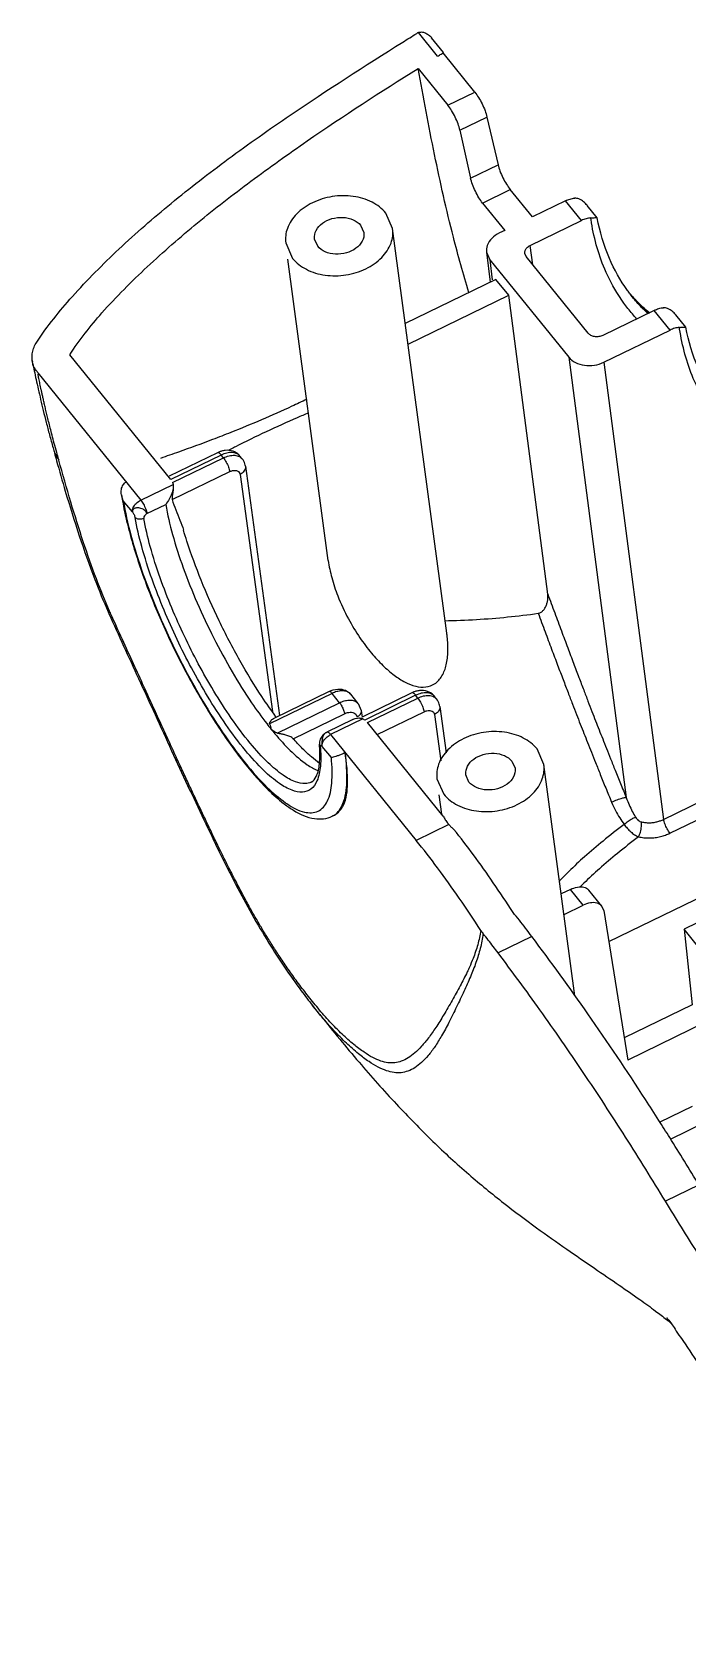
# Model space of a CAD drawing. Header units: inches. Extents: x 157915 to 159347, y -49911 to -48898.
# Drawn here: x 158957.96 to 158972.61, y -49791.46 to -49755.72 of the extents above; entities that cross this region are included whole.
import ezdxf

# ---------------------------------------------------------------- set-up
doc = ezdxf.new("R2010")
doc.units = ezdxf.units.IN
doc.header["$LTSCALE"] = 2
doc.header["$MEASUREMENT"] = 0
doc.layers.get('0').update_dxf_attribs({"linetype": 'CONTINUOUS'})

msp = doc.modelspace()

# ---------------------------------------------------------------- linework, layer by layer
at = {"color": 7, "linetype": 'Continuous'}
for p, q in [((158967.031, -49756.268), (158966.601, -49755.738)), ((158967.164, -49756.185), (158966.897, -49755.855)), ((158967.863, -49757.069), (158967.154, -49756.193)), ((158966.595, -49756.538), (158967.262, -49757.361)), ((158967.262, -49757.361), (158967.863, -49757.069)), ((158967.531, -49757.92), (158968.136, -49757.626)), ((158968.136, -49757.626), (158968.384, -49758.692)), ((158967.531, -49757.92), (158967.769, -49758.991)), ((158967.769, -49758.991), (158968.384, -49758.692)), ((158968.039, -49759.549), (158968.657, -49759.249)), ((158969.152, -49759.86), (158968.657, -49759.249)), ((158968.039, -49759.549), (158968.534, -49760.161)), ((158969.893, -49759.5), (158969.152, -49759.86)), ((158970.249, -49759.94), (158969.893, -49759.5)), ((158970.601, -49759.878), (158970.377, -49759.602)), ((158966.026, -49760.121), (158965.873, -49759.775)), ((158969.1, -49760.499), (158970.249, -49759.94)), ((158970.601, -49759.878), (158970.602, -49759.88)), ((158964.351, -49760.514), (158964.281, -49760.355)), ((158965.31, -49760.048), (158965.38, -49760.208)), ((158967.238, -49769.171), (158966.026, -49760.121)), ((158968.534, -49760.161), (158968.413, -49760.219)), ((158963.635, -49760.442), (158963.788, -49760.788)), ((158968.126, -49760.648), (158968.199, -49760.817)), ((158968.126, -49760.648), (158968.21, -49761.319)), ((158969.011, -49760.748), (158968.98, -49760.68)), ((158969.162, -49760.934), (158969.1, -49760.499)), ((158964.587, -49767.546), (158963.683, -49760.802)), ((158968.199, -49760.817), (158968.256, -49761.268)), ((158968.199, -49760.817), (158969.965, -49762.998)), ((158970.398, -49762.462), (158969.011, -49760.748)), ((158968.336, -49761.258), (158966.31, -49762.243)), ((158968.622, -49761.612), (158968.336, -49761.258)), ((158966.372, -49762.706), (158968.622, -49761.612)), ((158969.495, -49768.292), (158968.622, -49761.612)), ((158971.402, -49761.665), (158971.401, -49761.664)), ((158971.875, -49761.949), (158970.726, -49762.508)), ((158972.232, -49762.389), (158971.875, -49761.949)), ((158972.583, -49762.326), (158972.36, -49762.051)), ((158970.752, -49763.109), (158972.232, -49762.389)), ((158972.584, -49762.327), (158972.585, -49762.329)), ((158957.964, -49763.067), (158957.969, -49763.1)), ((158961.067, -49765.735), (158958.806, -49762.943)), ((158969.965, -49762.998), (158971.252, -49772.846)), ((158970.752, -49763.109), (158972.088, -49773.331)), ((158958.088, -49763.347), (158960.392, -49766.193)), ((158958.46, -49765.136), (158958.559, -49765.297)), ((158962.109, -49765.132), (158961.029, -49765.657)), ((158962.192, -49765.187), (158961.067, -49765.735)), ((158961.105, -49765.8), (158962.241, -49765.248)), ((158962.241, -49765.248), (158962.192, -49765.187)), ((158962.66, -49765.268), (158962.61, -49765.207)), ((158961.095, -49766.182), (158962.382, -49765.556)), ((158962.613, -49765.617), (158963.337, -49770.921)), ((158962.732, -49765.437), (158963.494, -49771.011)), ((158960.002, -49766.205), (158959.961, -49766.071)), ((158960.392, -49766.193), (158961.116, -49765.841)), ((158960.205, -49766.456), (158960.002, -49766.205)), ((158960.532, -49766.493), (158960.95, -49766.29)), ((158959.663, -49768.688), (158959.663, -49768.689)), ((158959.663, -49768.689), (158959.714, -49768.715)), ((158964.671, -49770.515), (158963.274, -49771.195)), ((158964.604, -49770.471), (158963.366, -49771.073)), ((158964.838, -49770.722), (158964.671, -49770.515)), ((158965.256, -49770.742), (158965.089, -49770.535)), ((158966.457, -49770.502), (158965.342, -49771.044)), ((158966.54, -49770.557), (158965.404, -49771.11)), ((158965.464, -49771.165), (158966.589, -49770.618)), ((158966.589, -49770.618), (158966.54, -49770.557)), ((158967.008, -49770.638), (158966.958, -49770.577)), ((158963.441, -49771.401), (158964.838, -49770.722)), ((158963.805, -49771.527), (158964.951, -49770.969)), ((158965.256, -49770.742), (158965.323, -49770.898)), ((158965.323, -49770.898), (158965.342, -49771.044)), ((158965.683, -49771.435), (158966.73, -49770.926)), ((158966.961, -49770.987), (158967.103, -49772.025)), ((158967.08, -49770.807), (158967.222, -49771.84)), ((158965.135, -49771.099), (158964.554, -49771.381)), ((158964.554, -49771.381), (158964.554, -49771.381)), ((158965.362, -49771.085), (158964.638, -49771.436)), ((158967.16, -49773.26), (158965.464, -49771.165)), ((158963.805, -49771.527), (158963.821, -49771.542)), ((158964.389, -49771.649), (158964.389, -49771.648)), ((158964.655, -49771.951), (158964.451, -49771.7)), ((158964.638, -49771.436), (158966.553, -49773.801)), ((158969.409, -49772.103), (158969.256, -49771.757)), ((158968.693, -49772.03), (158968.764, -49772.19)), ((158970.102, -49777.278), (158969.409, -49772.103)), ((158964.204, -49772.499), (158964.203, -49772.5)), ((158967.018, -49772.424), (158967.172, -49772.77)), ((158967.734, -49772.496), (158967.664, -49772.337)), ((158967.124, -49773.216), (158967.067, -49772.784)), ((158972.088, -49773.331), (158973.279, -49772.752)), ((158972.229, -49773.64), (158973.421, -49773.06)), ((158964.725, -49773.238), (158964.677, -49773.261)), ((158967.283, -49773.446), (158966.553, -49773.801)), ((158970.001, -49774.898), (158969.797, -49774.998)), ((158970.287, -49775.252), (158970.001, -49774.898)), ((158970.706, -49775.273), (158970.418, -49774.917)), ((158969.859, -49775.461), (158970.287, -49775.252)), ((158970.748, -49775.369), (158970.706, -49775.273)), ((158970.86, -49776.066), (158973.031, -49775.01)), ((158973.965, -49775.095), (158972.544, -49775.786)), ((158970.748, -49775.369), (158971.286, -49778.714)), ((158969.138, -49775.949), (158968.384, -49776.316)), ((158972.544, -49775.786), (158972.726, -49777.479)), ((158972.844, -49776.156), (158972.544, -49775.786)), ((158964.237, -49777.497), (158964.235, -49777.494)), ((158972.726, -49777.479), (158971.206, -49778.218)), ((158973.036, -49777.862), (158971.286, -49778.714)), ((158972.728, -49779.75), (158972, -49780.103)), ((158972.238, -49780.482), (158973.015, -49780.104)), ((158972.88, -49781.507), (158972.128, -49781.872))]:
    msp.add_line(p, q, dxfattribs=at)
for points, start_tangent, end_tangent in [([(158958.065, -49762.658), (158958.863, -49761.642), (158959.905, -49760.579), (158961.072, -49759.557), (158962.351, -49758.563), (158963.734, -49757.585), (158966.251, -49755.952), (158966.565, -49755.757)], (0.555873, 0.831267), (0.851251, 0.524759)), ([(158966.601, -49755.738), (158966.583, -49755.747), (158966.565, -49755.757)], (-0.917401, -0.397963), (-0.851248, -0.524764)), ([(158966.601, -49755.738), (158966.674, -49755.725)], (0.917401, 0.397963), (0.999581, -0.028946)), ([(158966.674, -49755.725), (158966.753, -49755.743), (158966.828, -49755.787), (158966.896, -49755.853), (158966.897, -49755.855)], (0.999581, -0.028946), (0.629371, -0.777105)), ([(158967.031, -49756.268), (158967.072, -49756.243), (158967.113, -49756.218), (158967.154, -49756.193)], (0.851618, 0.524163), (0.852528, 0.522682)), ([(158958.806, -49762.943), (158959.524, -49762.008), (158960.537, -49760.977), (158961.66, -49759.995), (158962.857, -49759.061), (158964.114, -49758.162), (158966.595, -49756.538)], (0.540531, 0.841324), (0.848304, 0.529509)), ([(158967.729, -49761.551), (158967.385, -49760.311), (158966.963, -49758.464), (158966.595, -49756.538)], (-0.286872, 0.957969), (-0.181094, 0.983466)), ([(158967.863, -49757.069), (158967.947, -49757.188), (158968.027, -49757.333), (158968.093, -49757.485), (158968.136, -49757.626)], (0.629288, -0.777173), (0.226902, -0.973918)), ([(158967.531, -49757.92), (158967.489, -49757.779), (158967.425, -49757.626), (158967.346, -49757.481), (158967.262, -49757.361)], (-0.216924, 0.976188), (-0.629288, 0.777173)), ([(158968.384, -49758.692), (158968.427, -49758.832), (158968.493, -49758.984), (158968.573, -49759.129), (158968.657, -49759.249)], (0.226902, -0.973918), (0.629288, -0.777173)), ([(158968.039, -49759.549), (158967.955, -49759.43), (158967.876, -49759.284), (158967.811, -49759.132), (158967.769, -49758.991)], (-0.629288, 0.777173), (-0.216924, 0.976188)), ([(158965.873, -49759.775), (158965.565, -49759.531), (158965.145, -49759.401), (158964.677, -49759.406), (158964.233, -49759.544), (158963.88, -49759.794), (158963.671, -49760.118), (158963.635, -49760.442)], (-0.629288, 0.777173), (0.131358, -0.991335)), ([(158969.893, -49759.5), (158969.997, -49759.46), (158970.101, -49759.441)], (0.899307, 0.437318), (0.997992, 0.063339)), ([(158970.377, -49759.601), (158970.296, -49759.52), (158970.194, -49759.459), (158970.096, -49759.442)], (-0.629681, 0.776854), (-0.997992, -0.063336)), ([(158964.281, -49760.355), (158964.279, -49760.344), (158964.317, -49760.161), (158964.456, -49760.002), (158964.669, -49759.899), (158964.915, -49759.871), (158965.143, -49759.924), (158965.31, -49760.048)], (-0.135033, 0.990841), (0.629288, -0.777173)), ([(158970.457, -49759.882), (158970.354, -49759.9), (158970.249, -49759.94)], (-0.998197, -0.060026), (-0.899307, -0.437318)), ([(158970.453, -49759.883), (158970.532, -49759.877), (158970.583, -49759.874), (158970.601, -49759.878)], (0.998197, 0.060028), (0.721238, -0.692687)), ([(158970.463, -49759.918), (158970.457, -49759.882)], (-0.150079, 0.988674), (-0.14338, 0.989668)), ([(158971.084, -49761.618), (158970.77, -49761.026), (158970.463, -49759.918)], (-0.541819, 0.840495), (-0.150079, 0.988674)), ([(158971.279, -49761.504), (158970.874, -49760.787), (158970.602, -49759.88)], (-0.585269, 0.810839), (-0.181391, 0.983411)), ([(158963.788, -49760.788), (158964.096, -49761.032), (158964.516, -49761.161), (158964.983, -49761.157), (158965.428, -49761.019), (158965.781, -49760.769), (158965.99, -49760.445), (158966.026, -49760.121)], (0.629288, -0.777173), (-0.131358, 0.991335)), ([(158965.38, -49760.208), (158965.382, -49760.219), (158965.344, -49760.401), (158965.205, -49760.56), (158964.992, -49760.664), (158964.746, -49760.692), (158964.518, -49760.639), (158964.351, -49760.514)], (0.135033, -0.990841), (-0.629288, 0.777173)), ([(158968.413, -49760.219), (158968.243, -49760.34), (158968.143, -49760.496), (158968.126, -49760.648)], (-0.899307, -0.437318), (0.122588, -0.992458)), ([(158968.98, -49760.68), (158968.987, -49760.614), (158969.029, -49760.549), (158969.1, -49760.499)], (-0.139881, 0.990168), (0.899307, 0.437318)), ([(158971.198, -49761.786), (158971.084, -49761.618)], (-0.584839, 0.811149), (-0.541819, 0.840495)), ([(158971.289, -49761.906), (158971.198, -49761.786)], (-0.615851, 0.787863), (-0.584839, 0.811149)), ([(158971.337, -49761.581), (158971.279, -49761.504)], (-0.606556, 0.795041), (-0.585269, 0.810839)), ([(158971.402, -49761.664), (158971.337, -49761.581)], (-0.629388, 0.777092), (-0.606556, 0.795041)), ([(158971.405, -49761.658), (158971.338, -49761.582)], (-0.675102, 0.737725), (-0.653815, 0.756654)), ([(158971.34, -49761.585), (158971.405, -49761.659)], (0.652987, -0.757369), (0.672958, -0.739681)), ([(158971.679, -49761.97), (158971.459, -49761.733), (158971.402, -49761.665)], (-0.710583, 0.703614), (-0.629829, 0.776734)), ([(158971.698, -49761.944), (158971.405, -49761.658)], (-0.753297, 0.65768), (-0.675102, 0.737725)), ([(158971.405, -49761.659), (158971.7, -49761.949)], (0.672958, -0.739681), (0.749889, -0.661564)), ([(158971.491, -49762.144), (158971.289, -49761.906)], (-0.676951, 0.736028), (-0.615851, 0.787863)), ([(158971.739, -49762.028), (158971.679, -49761.97)], (-0.725661, 0.688053), (-0.710583, 0.703614)), ([(158971.736, -49761.976), (158971.698, -49761.944)], (-0.76197, 0.647612), (-0.753297, 0.65768)), ([(158971.7, -49761.949), (158971.772, -49762.011)], (0.749889, -0.661564), (0.766036, -0.642797)), ([(158971.777, -49762.011), (158971.736, -49761.976)], (-0.771152, 0.636651), (-0.76197, 0.647612)), ([(158971.875, -49761.949), (158971.98, -49761.909), (158972.084, -49761.89)], (0.899307, 0.437318), (0.997992, 0.063339)), ([(158972.36, -49762.05), (158972.279, -49761.969), (158972.177, -49761.908), (158972.079, -49761.891)], (-0.629681, 0.776854), (-0.997992, -0.063336)), ([(158970.726, -49762.508), (158970.638, -49762.535), (158970.543, -49762.536), (158970.459, -49762.51), (158970.398, -49762.462)], (-0.899307, -0.437318), (-0.629288, 0.777173)), ([(158972.44, -49762.331), (158972.337, -49762.349), (158972.232, -49762.389)], (-0.998197, -0.060026), (-0.899307, -0.437318)), ([(158972.436, -49762.332), (158972.515, -49762.325), (158972.565, -49762.323), (158972.584, -49762.327)], (0.998197, 0.060028), (0.721247, -0.692678)), ([(158972.446, -49762.367), (158972.44, -49762.331)], (-0.150074, 0.988675), (-0.143379, 0.989668)), ([(158973.067, -49764.067), (158972.751, -49763.471), (158972.446, -49762.367)], (-0.54176, 0.840533), (-0.150074, 0.988675)), ([(158973.262, -49763.952), (158972.857, -49763.236), (158972.585, -49762.329)], (-0.585259, 0.810847), (-0.181391, 0.983411)), ([(158957.964, -49763.067), (158957.96, -49763.013), (158957.97, -49762.892), (158958.006, -49762.773), (158958.068, -49762.659)], (-0.132818, 0.99114), (0.554887, 0.831926)), ([(158957.97, -49763.1), (158957.964, -49763.067)], (-0.19594, 0.980616), (-0.132818, 0.99114)), ([(158957.977, -49763.13), (158957.97, -49763.1)], (-0.252824, 0.967512), (-0.19594, 0.980616)), ([(158957.976, -49763.143), (158958.01, -49763.301)], (0.21208, -0.977252), (0.206566, -0.978433)), ([(158958.09, -49763.349), (158958.088, -49763.346), (158958.021, -49763.243), (158957.977, -49763.131), (158957.977, -49763.13)], (-0.634386, 0.773017), (-0.252824, 0.967512)), ([(158969.965, -49762.998), (158970.114, -49763.115), (158970.315, -49763.177), (158970.54, -49763.175), (158970.752, -49763.109)], (0.629288, -0.777173), (0.899307, 0.437318)), ([(158958.01, -49763.301), (158958.052, -49763.496)], (0.206566, -0.978433), (0.213333, -0.976979)), ([(158958.052, -49763.496), (158958.099, -49763.71)], (0.213333, -0.976979), (0.219034, -0.975717)), ([(158958.444, -49764.874), (158958.398, -49764.699), (158958.358, -49764.542), (158958.323, -49764.402), (158958.292, -49764.275), (158958.265, -49764.16), (158958.24, -49764.056), (158958.219, -49763.96), (158958.199, -49763.874), (158958.182, -49763.795), (158958.166, -49763.723), (158958.151, -49763.656), (158958.138, -49763.592), (158958.125, -49763.531), (158958.112, -49763.474), (158958.102, -49763.424), (158958.094, -49763.386)], (-0.256397, 0.966572), (-0.202856, 0.979209)), ([(158958.099, -49763.71), (158958.153, -49763.943), (158958.212, -49764.191), (158958.278, -49764.454), (158958.351, -49764.732), (158958.43, -49765.024), (158958.461, -49765.137)], (0.219034, -0.975717), (0.265604, -0.964082)), ([(158964.105, -49763.937), (158963.772, -49764.095), (158962.407, -49764.679), (158961.998, -49764.839)], (-0.901325, -0.433144), (-0.934091, -0.357034)), ([(158964.144, -49764.243), (158963.89, -49764.353), (158962.512, -49764.999)], (-0.918353, -0.395762), (-0.890029, -0.455905)), ([(158958.497, -49765.072), (158958.444, -49764.874)], (-0.262433, 0.96495), (-0.256397, 0.966572)), ([(158961.998, -49764.839), (158961.24, -49765.117), (158960.833, -49765.259)], (-0.934091, -0.357034), (-0.943193, -0.332246)), ([(158962.512, -49764.999), (158962.468, -49765.022)], (-0.890029, -0.455905), (-0.888679, -0.458531)), ([(158958.461, -49765.137), (158958.509, -49765.311)], (0.264494, -0.964387), (0.268098, -0.963392)), ([(158958.559, -49765.297), (158958.497, -49765.072)], (-0.265605, 0.964082), (-0.262433, 0.96495)), ([(158958.509, -49765.311), (158958.705, -49765.992), (158959.018, -49766.994), (158959.366, -49767.97), (158959.663, -49768.689)], (0.268098, -0.963392), (0.404472, -0.914551)), ([(158959.695, -49768.675), (158959.4, -49767.951), (158959.106, -49767.122), (158958.828, -49766.237), (158958.559, -49765.297)], (-0.400629, 0.91624), (-0.264446, 0.964401)), ([(158962.168, -49765.107), (158962.109, -49765.132)], (-0.942957, -0.332914), (-0.899029, -0.437889)), ([(158962.192, -49765.187), (158962.136, -49765.135), (158962.109, -49765.135)], (-0.629288, 0.777173), (-0.960173, -0.279405)), ([(158962.197, -49765.098), (158962.168, -49765.107)], (-0.960427, -0.278533), (-0.942957, -0.332914)), ([(158962.444, -49765.13), (158962.318, -49765.142), (158962.192, -49765.187)], (-0.997754, 0.066986), (-0.899282, -0.43737)), ([(158962.456, -49765.1), (158962.282, -49765.081), (158962.197, -49765.098)], (-0.945028, 0.32699), (-0.960427, -0.278533)), ([(158962.241, -49765.248), (158962.367, -49765.202)], (0.899282, 0.43737), (0.973083, 0.230455)), ([(158962.241, -49765.248), (158962.304, -49765.343)], (0.629288, -0.777172), (0.479296, -0.877653)), ([(158962.304, -49765.343), (158962.355, -49765.456), (158962.382, -49765.556)], (0.479296, -0.877653), (0.135348, -0.990798)), ([(158962.468, -49765.022), (158962.344, -49765.086)], (-0.888679, -0.458531), (-0.885183, -0.465244)), ([(158962.367, -49765.202), (158962.493, -49765.19), (158962.6, -49765.219)], (0.973083, 0.230455), (0.879726, -0.47548)), ([(158962.55, -49765.158), (158962.444, -49765.13)], (-0.882459, 0.47039), (-0.997754, 0.066986)), ([(158962.59, -49765.184), (158962.456, -49765.1)], (-0.698033, 0.716066), (-0.945028, 0.32699)), ([(158962.61, -49765.207), (158962.55, -49765.158)], (-0.631537, 0.775345), (-0.882459, 0.47039)), ([(158962.611, -49765.207), (158962.59, -49765.184)], (-0.625169, 0.78049), (-0.698033, 0.716066)), ([(158962.6, -49765.219), (158962.66, -49765.268)], (0.879726, -0.47548), (0.633911, -0.773406)), ([(158962.732, -49765.437), (158962.721, -49765.384), (158962.66, -49765.268)], (-0.135524, 0.990774), (-0.629874, 0.776697)), ([(158962.382, -49765.556), (158962.445, -49765.533), (158962.508, -49765.528), (158962.561, -49765.542), (158962.597, -49765.574)], (0.899258, 0.437418), (0.550983, -0.834516)), ([(158962.597, -49765.574), (158962.613, -49765.617)], (0.550983, -0.834516), (0.135105, -0.990831)), ([(158962.732, -49765.438), (158962.734, -49765.456), (158962.701, -49765.547), (158962.613, -49765.617)], (0.146565, -0.989201), (-0.899307, -0.437318)), ([(158959.961, -49766.071), (158959.96, -49765.953), (158959.997, -49765.852), (158960.066, -49765.79)], (-0.149802, 0.988716), (0.899307, 0.437318)), ([(158959.961, -49766.071), (158959.983, -49766.208)], (0.14961, -0.988745), (0.171366, -0.985207)), ([(158961.116, -49765.841), (158961.115, -49765.934), (158961.086, -49766.048), (158961.03, -49766.171), (158960.95, -49766.29)], (0.159148, -0.987255), (-0.626353, -0.77954)), ([(158961.116, -49765.844), (158961.12, -49765.922), (158961.113, -49766), (158961.101, -49766.071), (158961.092, -49766.134), (158961.095, -49766.182)], (0.155966, -0.987762), (0.266106, -0.963944)), ([(158961.105, -49765.8), (158961.111, -49765.82)], (0.351589, -0.936154), (0.256828, -0.966457)), ([(158961.111, -49765.82), (158961.116, -49765.841)], (0.256828, -0.966457), (0.162135, -0.986769)), ([(158959.983, -49766.208), (158959.996, -49766.277)], (0.171366, -0.985207), (0.18158, -0.983376)), ([(158959.996, -49766.277), (158960.039, -49766.491)], (0.18158, -0.983376), (0.211049, -0.977476)), ([(158960.002, -49766.205), (158960.171, -49766.974), (158960.442, -49767.839), (158960.801, -49768.755), (158961.219, -49769.657)], (0.162003, -0.98679), (0.447407, -0.89433)), ([(158960.205, -49766.456), (158960.222, -49766.361), (158960.291, -49766.265), (158960.392, -49766.193)], (-0.13274, 0.991151), (0.899307, 0.437318)), ([(158960.532, -49766.493), (158960.484, -49766.426), (158960.397, -49766.377), (158960.3, -49766.367), (158960.227, -49766.396), (158960.205, -49766.456)], (-0.306359, 0.951916), (0.204156, -0.978938)), ([(158960.392, -49766.193), (158960.451, -49766.282), (158960.503, -49766.392), (158960.532, -49766.493)], (0.629288, -0.777173), (0.16465, -0.986352)), ([(158960.95, -49766.29), (158961.103, -49766.96)], (0.170764, -0.985312), (0.267698, -0.963503)), ([(158961.095, -49766.182), (158961.174, -49766.408), (158961.269, -49766.639), (158961.348, -49766.864)], (0.266106, -0.963944), (0.284131, -0.958785)), ([(158960.039, -49766.491), (158960.068, -49766.622)], (0.211049, -0.977476), (0.22718, -0.973853)), ([(158960.068, -49766.622), (158960.137, -49766.896)], (0.22718, -0.973853), (0.256346, -0.966585)), ([(158960.205, -49766.456), (158960.242, -49766.517), (158960.265, -49766.58)], (0.610654, -0.791898), (0.176863, -0.984235)), ([(158960.46, -49766.6), (158960.407, -49766.617), (158960.379, -49766.62), (158960.351, -49766.62), (158960.325, -49766.615), (158960.301, -49766.607), (158960.265, -49766.58)], (-0.898997, -0.437954), (-0.658211, 0.752834)), ([(158963.495, -49772.53), (158963.148, -49772.241), (158962.732, -49771.789), (158962.293, -49771.207), (158961.887, -49770.579), (158961.527, -49769.946), (158961.205, -49769.309), (158960.913, -49768.654), (158960.645, -49767.96), (158960.415, -49767.232), (158960.265, -49766.58)], (-0.823399, 0.567463), (-0.176863, 0.984235)), ([(158960.532, -49766.493), (158960.478, -49766.542), (158960.46, -49766.6)], (-0.873606, -0.486634), (0.167194, -0.985924)), ([(158964.202, -49772.499), (158964.074, -49772.532), (158963.851, -49772.491), (158963.579, -49772.344), (158963.244, -49772.066), (158962.842, -49771.629), (158962.418, -49771.067), (158962.027, -49770.461), (158961.679, -49769.85), (158961.369, -49769.235), (158961.086, -49768.603), (158960.828, -49767.934), (158960.605, -49767.23), (158960.46, -49766.6)], (-0.905977, -0.423326), (-0.176827, 0.984242)), ([(158960.137, -49766.896), (158960.463, -49767.931), (158960.905, -49769.018), (158961.436, -49770.096), (158962.023, -49771.101), (158962.636, -49771.976), (158963.245, -49772.671), (158963.588, -49772.974)], (0.256346, -0.966585), (0.791668, -0.610951)), ([(158961.103, -49766.96), (158961.342, -49767.705), (158961.654, -49768.489), (158962.025, -49769.276), (158962.437, -49770.033), (158962.873, -49770.725), (158963.209, -49771.189)], (0.267698, -0.963503), (0.612383, -0.790561)), ([(158963.417, -49771.037), (158963.102, -49770.587), (158962.609, -49769.779), (158962.146, -49768.893), (158961.743, -49767.984), (158961.425, -49767.112), (158961.348, -49766.865)], (-0.593991, 0.804472), (-0.284248, 0.958751)), ([(158964.587, -49767.546), (158964.664, -49767.925), (158964.799, -49768.334)], (0.132823, -0.99114), (0.364712, -0.93112)), ([(158964.799, -49768.334), (158965.038, -49768.847), (158965.294, -49769.269), (158965.553, -49769.613), (158965.809, -49769.89), (158966.061, -49770.106), (158966.307, -49770.262), (158966.542, -49770.353)], (0.364712, -0.93112), (0.971109, -0.238636)), ([(158969.282, -49768.724), (158969.346, -49768.699), (158969.401, -49768.651), (158969.443, -49768.589), (158969.473, -49768.52), (158969.491, -49768.446), (158969.499, -49768.37), (158969.495, -49768.292)], (0.990018, 0.14094), (-0.129546, 0.991573)), ([(158969.495, -49768.292), (158969.651, -49768.713), (158969.801, -49769.117), (158969.942, -49769.494), (158970.072, -49769.842), (158970.192, -49770.157), (158970.299, -49770.438), (158970.395, -49770.689), (158970.483, -49770.916), (158970.565, -49771.126), (158970.644, -49771.329), (158970.724, -49771.532), (158970.808, -49771.744), (158970.9, -49771.975), (158971.003, -49772.234), (158971.121, -49772.526), (158971.252, -49772.846)], (0.346388, -0.938091), (0.379579, -0.925159)), ([(158959.662, -49768.689), (158959.68, -49768.731)], (0.403545, -0.91496), (0.404636, -0.914478)), ([(158959.68, -49768.731), (158960.342, -49770.18), (158961.083, -49771.798), (158961.804, -49773.342), (158962.52, -49774.793), (158963.258, -49776.097), (158963.981, -49777.163), (158964.237, -49777.497)], (0.404636, -0.914478), (0.620881, -0.783905)), ([(158959.719, -49768.729), (158959.695, -49768.675)], (-0.404416, 0.914575), (-0.400629, 0.91624)), ([(158964.115, -49777.255), (158963.893, -49776.963), (158963.692, -49776.683), (158963.51, -49776.416), (158963.347, -49776.165), (158963.199, -49775.93), (158963.066, -49775.71), (158962.937, -49775.488), (158962.801, -49775.246), (158962.652, -49774.97), (158962.49, -49774.661), (158962.321, -49774.328), (158962.157, -49773.996), (158962.008, -49773.688), (158961.871, -49773.403), (158961.742, -49773.13), (158961.615, -49772.861), (158961.486, -49772.586), (158961.349, -49772.293), (158961.202, -49771.974), (158961.041, -49771.623), (158960.865, -49771.239), (158960.673, -49770.82), (158960.463, -49770.36), (158960.232, -49769.856), (158959.981, -49769.309), (158959.719, -49768.729)], (-0.61596, 0.787778), (-0.404558, 0.914512)), ([(158967.187, -49768.89), (158967.899, -49768.861), (158968.598, -49768.806), (158969.282, -49768.724)], (0.999728, 0.023322), (0.990019, 0.140935)), ([(158969.282, -49768.724), (158969.436, -49769.137), (158969.581, -49769.524), (158969.716, -49769.881), (158969.839, -49770.206), (158969.95, -49770.496), (158970.049, -49770.754), (158970.139, -49770.986), (158970.223, -49771.201), (158970.305, -49771.408), (158970.386, -49771.614), (158970.471, -49771.829), (158970.565, -49772.063), (158970.671, -49772.326), (158970.791, -49772.623), (158970.925, -49772.949)], (0.34785, -0.93755), (0.380517, -0.924774)), ([(158966.766, -49770.371), (158966.966, -49770.3), (158967.129, -49770.125), (158967.225, -49769.875), (158967.261, -49769.577), (158967.247, -49769.248), (158967.238, -49769.174)], (0.993243, 0.116057), (-0.132617, 0.991167)), ([(158961.219, -49769.657), (158961.23, -49769.678), (158961.236, -49769.691)], (0.447407, -0.89433), (0.449393, -0.893334)), ([(158961.236, -49769.691), (158961.697, -49770.544)], (0.449393, -0.893334), (0.501543, -0.865133)), ([(158966.542, -49770.353), (158966.766, -49770.371)], (0.971109, -0.238636), (0.993243, 0.116057)), ([(158961.697, -49770.544), (158961.709, -49770.564), (158961.721, -49770.586)], (0.501543, -0.865133), (0.504213, -0.86358)), ([(158961.721, -49770.586), (158962.216, -49771.374), (158962.729, -49772.069), (158963.222, -49772.616), (158963.631, -49772.959)], (0.504213, -0.86358), (0.817431, -0.576027)), ([(158964.604, -49770.471), (158964.8, -49770.418)], (0.899307, 0.437318), (0.998387, 0.056776)), ([(158964.671, -49770.515), (158964.626, -49770.474), (158964.605, -49770.474)], (-0.629288, 0.777173), (-0.959217, -0.282669)), ([(158965.089, -49770.535), (158965.057, -49770.504), (158964.98, -49770.467), (158964.882, -49770.458), (158964.776, -49770.475), (158964.671, -49770.515)], (-0.631435, 0.775429), (-0.899307, -0.437318)), ([(158964.8, -49770.418), (158964.972, -49770.446)], (0.998387, 0.056776), (0.915908, -0.401387)), ([(158964.838, -49770.722), (158964.943, -49770.682), (158965.05, -49770.664), (158965.147, -49770.674)], (0.899307, 0.437318), (0.965861, -0.259062)), ([(158964.972, -49770.446), (158965.089, -49770.535)], (0.915908, -0.401387), (0.630363, -0.776301)), ([(158965.147, -49770.674), (158965.224, -49770.711)], (0.965861, -0.259062), (0.795396, -0.60609)), ([(158965.224, -49770.711), (158965.256, -49770.742)], (0.795396, -0.60609), (0.631435, -0.775429)), ([(158966.516, -49770.477), (158966.457, -49770.502)], (-0.942957, -0.332914), (-0.899029, -0.437889)), ([(158966.54, -49770.557), (158966.484, -49770.505), (158966.458, -49770.505)], (-0.629288, 0.777173), (-0.960173, -0.279405)), ([(158966.545, -49770.468), (158966.516, -49770.477)], (-0.960427, -0.278533), (-0.942957, -0.332914)), ([(158966.792, -49770.5), (158966.666, -49770.512), (158966.54, -49770.557)], (-0.997754, 0.066986), (-0.899282, -0.43737)), ([(158966.804, -49770.47), (158966.63, -49770.451), (158966.545, -49770.468)], (-0.945028, 0.32699), (-0.960427, -0.278533)), ([(158966.589, -49770.618), (158966.715, -49770.572)], (0.899282, 0.43737), (0.973083, 0.230455)), ([(158966.589, -49770.618), (158966.652, -49770.713)], (0.629288, -0.777172), (0.479296, -0.877653)), ([(158966.652, -49770.713), (158966.703, -49770.826), (158966.73, -49770.926)], (0.479296, -0.877653), (0.135348, -0.990798)), ([(158966.715, -49770.572), (158966.841, -49770.56), (158966.948, -49770.589)], (0.973083, 0.230455), (0.879726, -0.47548)), ([(158966.898, -49770.528), (158966.792, -49770.5)], (-0.882459, 0.47039), (-0.997754, 0.066986)), ([(158966.938, -49770.554), (158966.804, -49770.47)], (-0.698033, 0.716066), (-0.945028, 0.32699)), ([(158966.959, -49770.577), (158966.898, -49770.528)], (-0.631537, 0.775345), (-0.882459, 0.47039)), ([(158966.959, -49770.577), (158966.938, -49770.554)], (-0.625169, 0.78049), (-0.698033, 0.716066)), ([(158966.948, -49770.589), (158967.008, -49770.638)], (0.879726, -0.47548), (0.633911, -0.773406)), ([(158967.08, -49770.807), (158967.069, -49770.754), (158967.008, -49770.638)], (-0.135524, 0.990774), (-0.629874, 0.776697)), ([(158963.274, -49771.195), (158963.275, -49771.177), (158963.283, -49771.16), (158963.294, -49771.142), (158963.306, -49771.125), (158963.32, -49771.109), (158963.336, -49771.094), (158963.353, -49771.081), (158963.366, -49771.073)], (-0.300141, 0.953895), (0.898011, 0.439973)), ([(158964.838, -49770.722), (158964.888, -49770.798), (158964.93, -49770.889), (158964.951, -49770.969)], (0.629288, -0.777173), (0.132741, -0.991151)), ([(158964.951, -49770.969), (158965.014, -49770.945)], (0.899307, 0.437318), (0.962945, 0.269696)), ([(158965.014, -49770.945), (158965.078, -49770.935), (158965.136, -49770.94), (158965.183, -49770.963), (158965.213, -49770.998)], (0.962945, 0.269696), (0.479869, -0.87734)), ([(158965.136, -49771.098), (158965.165, -49771.085), (158965.268, -49771.064)], (0.899508, 0.436904), (0.999989, 0.004686)), ([(158965.213, -49770.998), (158965.227, -49771.042)], (0.479869, -0.87734), (0.13274, -0.991151)), ([(158965.29, -49770.995), (158965.227, -49771.042)], (-0.654221, -0.756303), (-0.899307, -0.437318)), ([(158965.268, -49771.064), (158965.291, -49771.065)], (0.999989, 0.004686), (0.995217, -0.097692)), ([(158965.323, -49770.898), (158965.324, -49770.913), (158965.298, -49770.985), (158965.29, -49770.995)], (0.143788, -0.989609), (-0.654221, -0.756303)), ([(158965.291, -49771.065), (158965.362, -49771.085)], (0.995217, -0.097692), (0.893915, -0.448236)), ([(158966.73, -49770.926), (158966.793, -49770.903), (158966.856, -49770.898), (158966.91, -49770.912), (158966.945, -49770.944)], (0.899258, 0.437418), (0.550983, -0.834516)), ([(158966.945, -49770.944), (158966.961, -49770.987)], (0.550983, -0.834516), (0.135105, -0.990831)), ([(158967.08, -49770.808), (158967.082, -49770.826), (158967.049, -49770.917), (158966.961, -49770.987)], (0.146565, -0.989201), (-0.899307, -0.437318)), ([(158963.209, -49771.189), (158963.312, -49771.32)], (0.612383, -0.790561), (0.629288, -0.777173)), ([(158963.274, -49771.195), (158963.294, -49771.257), (158963.312, -49771.32)], (0.300141, -0.953895), (0.295145, -0.955453)), ([(158963.312, -49771.32), (158963.377, -49771.361), (158963.441, -49771.401)], (0.844913, -0.534905), (0.842829, -0.538181)), ([(158963.312, -49771.32), (158963.646, -49771.7)], (0.629288, -0.777173), (0.694857, -0.719148)), ([(158963.68, -49771.461), (158963.638, -49771.447), (158963.598, -49771.436), (158963.561, -49771.428), (158963.526, -49771.421), (158963.494, -49771.415), (158963.465, -49771.41), (158963.441, -49771.401)], (-0.940375, 0.34014), (-0.842829, 0.538181)), ([(158964.486, -49771.43), (158964.45, -49771.47), (158964.42, -49771.516)], (-0.721157, -0.692772), (-0.480421, -0.877038)), ([(158964.464, -49771.51), (158964.491, -49771.433)], (0.191705, 0.981453), (0.521109, 0.85349)), ([(158964.506, -49771.412), (158964.486, -49771.43)], (-0.773231, -0.634124), (-0.721157, -0.692772)), ([(158964.491, -49771.433), (158964.507, -49771.413)], (0.521109, 0.85349), (0.743815, 0.668385)), ([(158964.506, -49771.412), (158964.534, -49771.392), (158964.554, -49771.381)], (0.770306, 0.637674), (0.899555, 0.436807)), ([(158964.638, -49771.436), (158964.584, -49771.386), (158964.555, -49771.383)], (-0.629288, 0.777173), (-0.967435, -0.253118)), ([(158965.362, -49771.085), (158965.384, -49771.097)], (0.892948, -0.45016), (0.86016, -0.510023)), ([(158965.384, -49771.097), (158965.404, -49771.11)], (0.86016, -0.510023), (0.819927, -0.572468)), ([(158969.256, -49771.757), (158968.948, -49771.513), (158968.528, -49771.383), (158968.061, -49771.388), (158967.616, -49771.526), (158967.263, -49771.776), (158967.054, -49772.1), (158967.018, -49772.424)], (-0.629288, 0.777173), (0.131358, -0.991335)), ([(158963.646, -49771.7), (158963.734, -49771.789)], (0.694857, -0.719148), (0.715571, -0.69854)), ([(158963.805, -49771.527), (158963.768, -49771.501), (158963.724, -49771.478), (158963.68, -49771.461)], (-0.76349, 0.64582), (-0.940375, 0.34014)), ([(158963.734, -49771.789), (158964.118, -49772.109), (158964.35, -49772.237)], (0.715571, -0.69854), (0.932375, -0.361493)), ([(158964.172, -49771.901), (158964.042, -49771.78), (158963.82, -49771.544)], (-0.749372, 0.662149), (-0.658133, 0.752902)), ([(158964.204, -49772.499), (158964.318, -49772.371), (158964.389, -49772.089), (158964.393, -49771.698)], (0.899298, 0.437336), (-0.065679, 0.997841)), ([(158964.408, -49771.698), (158964.41, -49772.139), (158964.334, -49772.471)], (0.080778, -0.996732), (-0.403766, -0.914862)), ([(158964.389, -49771.627), (158964.389, -49771.648)], (-0.019386, -0.999812), (0.080409, -0.996762)), ([(158964.42, -49771.516), (158964.398, -49771.568), (158964.389, -49771.627)], (-0.480421, -0.877038), (-0.019386, -0.999812)), ([(158964.393, -49771.698), (158964.389, -49771.649)], (-0.065679, 0.997841), (-0.080777, 0.996732)), ([(158964.408, -49771.698), (158964.39, -49771.657), (158964.389, -49771.649)], (-0.602829, 0.797871), (-0.080919, 0.996721)), ([(158964.413, -49771.678), (158964.411, -49771.681), (158964.408, -49771.698)], (-0.774133, -0.633023), (0.080778, -0.996732)), ([(158964.451, -49771.7), (158964.434, -49771.683), (158964.426, -49771.679), (158964.42, -49771.677), (158964.415, -49771.677), (158964.413, -49771.678)], (-0.649094, 0.760708), (-0.774133, -0.633023)), ([(158964.451, -49771.7), (158964.468, -49771.605), (158964.537, -49771.509)], (-0.13274, 0.991151), (0.711244, 0.702945)), ([(158964.451, -49771.7), (158964.45, -49771.611), (158964.464, -49771.51)], (-0.038123, 0.999273), (0.191705, 0.981453)), ([(158964.537, -49771.509), (158964.56, -49771.488)], (0.711244, 0.702945), (0.764051, 0.645156)), ([(158964.56, -49771.488), (158964.606, -49771.454)], (0.764051, 0.645156), (0.850981, 0.525197)), ([(158964.606, -49771.454), (158964.638, -49771.436)], (0.850981, 0.525197), (0.899307, 0.437318)), ([(158964.208, -49771.931), (158964.172, -49771.901)], (-0.756595, 0.653883), (-0.749372, 0.662149)), ([(158964.388, -49772.08), (158964.208, -49771.931)], (-0.783159, 0.621822), (-0.756595, 0.653883)), ([(158964.964, -49771.839), (158964.895, -49771.871), (158964.823, -49771.901), (158964.754, -49771.926), (158964.696, -49771.943), (158964.655, -49771.951)], (-0.899307, -0.437318), (-0.998124, -0.06123)), ([(158964.673, -49772.25), (158964.655, -49771.951)], (-0.017468, 0.999847), (-0.100199, 0.994967)), ([(158964.72, -49773.237), (158964.914, -49772.978), (158965.001, -49772.501), (158964.964, -49771.839)], (0.839193, 0.543834), (-0.13274, 0.991151)), ([(158964.725, -49773.237), (158964.924, -49773.017), (158965.017, -49772.535), (158964.964, -49771.839)], (0.882375, 0.470546), (-0.156215, 0.987723)), ([(158967.172, -49772.77), (158967.479, -49773.014), (158967.899, -49773.143), (158968.367, -49773.139), (158968.811, -49773.001), (158969.164, -49772.751), (158969.373, -49772.427), (158969.409, -49772.103)], (0.629288, -0.777173), (-0.131358, 0.991335)), ([(158967.664, -49772.337), (158967.663, -49772.326), (158967.7, -49772.143), (158967.839, -49771.984), (158968.052, -49771.881), (158968.298, -49771.853), (158968.526, -49771.906), (158968.693, -49772.03)], (-0.135033, 0.990841), (0.629288, -0.777173)), ([(158964.334, -49772.471), (158964.194, -49772.658), (158964.008, -49772.724), (158963.777, -49772.682), (158963.495, -49772.53)], (-0.403766, -0.914862), (-0.823399, 0.567463)), ([(158964.565, -49772.93), (158964.665, -49772.523), (158964.673, -49772.25)], (0.460864, 0.887471), (-0.017468, 0.999847)), ([(158968.764, -49772.19), (158968.765, -49772.201), (158968.727, -49772.383), (158968.588, -49772.542), (158968.375, -49772.646), (158968.13, -49772.674), (158967.901, -49772.621), (158967.734, -49772.496)], (0.135033, -0.990841), (-0.629288, 0.777173)), ([(158970.925, -49772.949), (158971.049, -49772.892), (158971.172, -49772.853), (158971.252, -49772.846)], (0.880627, 0.47381), (0.978865, -0.204507)), ([(158971.252, -49772.846), (158971.317, -49773.009), (158971.387, -49773.156), (158971.461, -49773.285)], (0.334632, -0.942349), (0.52492, -0.851152)), ([(158963.588, -49772.974), (158963.609, -49772.99)], (0.791668, -0.610951), (0.797121, -0.60382)), ([(158963.609, -49772.99), (158963.81, -49773.128), (158964.279, -49773.315), (158964.677, -49773.261)], (0.797121, -0.60382), (0.899307, 0.437318)), ([(158963.631, -49772.959), (158963.671, -49772.987), (158964.055, -49773.168), (158964.358, -49773.148)], (0.817431, -0.576027), (0.905583, 0.424169)), ([(158964.358, -49773.148), (158964.565, -49772.93)], (0.905583, 0.424169), (0.460864, 0.887471)), ([(158970.925, -49772.949), (158971.011, -49773.134), (158971.106, -49773.3), (158971.206, -49773.444)], (0.380517, -0.924774), (0.604646, -0.796494)), ([(158964.677, -49773.261), (158964.706, -49773.246), (158964.72, -49773.237)], (0.909449, 0.415814), (0.839193, 0.543834)), ([(158967.16, -49773.26), (158967.203, -49773.34), (158967.258, -49773.417)], (0.417029, -0.908893), (0.629288, -0.777173)), ([(158967.258, -49773.417), (158967.27, -49773.432), (158967.283, -49773.446)], (0.629288, -0.777173), (0.665147, -0.746712)), ([(158967.283, -49773.446), (158967.337, -49773.502), (158967.398, -49773.555)], (0.665147, -0.746712), (0.779962, -0.625827)), ([(158968.719, -49775.411), (158968.278, -49774.748), (158967.836, -49774.128), (158967.398, -49773.555)], (-0.541367, 0.840787), (-0.62253, 0.782596)), ([(158971.206, -49773.444), (158970.732, -49773.816), (158970.321, -49774.166), (158969.967, -49774.496), (158969.781, -49774.686)], (-0.797893, -0.602799), (-0.690063, -0.72375)), ([(158971.206, -49773.444), (158971.291, -49773.373), (158971.382, -49773.316), (158971.461, -49773.285)], (0.714096, 0.700048), (0.976738, 0.214437)), ([(158971.206, -49773.444), (158971.272, -49773.53), (158971.352, -49773.609), (158971.439, -49773.675), (158971.527, -49773.721)], (0.557304, -0.830309), (0.918696, -0.394965)), ([(158971.461, -49773.285), (158971.487, -49773.321), (158971.52, -49773.353), (158971.556, -49773.376), (158971.593, -49773.389)], (0.524941, -0.851139), (0.975036, -0.222045)), ([(158971.527, -49773.721), (158971.568, -49773.614), (158971.592, -49773.493), (158971.593, -49773.389)], (0.451941, 0.892048), (-0.128702, 0.991683)), ([(158971.593, -49773.389), (158971.677, -49773.403), (158971.765, -49773.407), (158971.853, -49773.401), (158971.938, -49773.385), (158972.017, -49773.361), (158972.088, -49773.331)], (0.975029, -0.222078), (0.898776, 0.438407)), ([(158972.229, -49773.64), (158972.166, -49773.544), (158972.115, -49773.432), (158972.088, -49773.331)], (-0.629288, 0.777173), (-0.135348, 0.990798)), ([(158968, -49775.816), (158967.516, -49775.092), (158967.032, -49774.418), (158966.553, -49773.801)], (-0.543192, 0.839608), (-0.629288, 0.777173)), ([(158971.527, -49773.721), (158971.056, -49774.091), (158970.65, -49774.435), (158970.303, -49774.759)], (-0.798326, -0.602226), (-0.714208, -0.699934)), ([(158971.527, -49773.721), (158971.647, -49773.741), (158971.772, -49773.746), (158971.897, -49773.738), (158972.017, -49773.715), (158972.129, -49773.682), (158972.229, -49773.64)], (0.97507, -0.221898), (0.899315, 0.437301)), ([(158969.781, -49774.686), (158969.757, -49774.711)], (-0.690063, -0.72375), (-0.686817, -0.726831)), ([(158970.001, -49774.898), (158970.161, -49774.846), (158970.305, -49774.848), (158970.409, -49774.907), (158970.418, -49774.917)], (0.899307, 0.437318), (0.624994, -0.78063)), ([(158970.279, -49774.782), (158970.216, -49774.845)], (-0.711456, -0.70273), (-0.703962, -0.710238)), ([(158970.303, -49774.759), (158970.279, -49774.782)], (-0.714208, -0.699934), (-0.711456, -0.70273)), ([(158970.706, -49775.273), (158970.697, -49775.263), (158970.592, -49775.203), (158970.448, -49775.2), (158970.287, -49775.252)], (-0.625294, 0.78039), (-0.899307, -0.437318)), ([(158969.138, -49775.949), (158968.999, -49775.767), (158968.86, -49775.588), (158968.719, -49775.411)], (-0.600477, 0.799642), (-0.62902, 0.777389)), ([(158968.054, -49775.89), (158967.986, -49776.217), (158967.89, -49776.534), (158967.766, -49776.85), (158967.62, -49777.178), (158967.457, -49777.522), (158967.284, -49777.871), (158967.122, -49778.171), (158966.969, -49778.415), (158966.82, -49778.613), (158966.671, -49778.768), (158966.522, -49778.884), (158966.369, -49778.96), (158966.216, -49778.996), (158966.058, -49778.992), (158965.89, -49778.951), (158965.705, -49778.871), (158965.498, -49778.748), (158965.262, -49778.573), (158964.995, -49778.338), (158964.713, -49778.053), (158964.44, -49777.745), (158964.237, -49777.497)], (-0.158677, -0.987331), (-0.62109, 0.783739)), ([(158968, -49775.816), (158967.929, -49776.134)], (-0.169713, -0.985494), (-0.268574, -0.963259)), ([(158968, -49775.816), (158968.013, -49775.835), (158968.025, -49775.854)], (0.543192, -0.839608), (0.584815, -0.811167)), ([(158968.025, -49775.854), (158968.04, -49775.872), (158968.054, -49775.89)], (0.584815, -0.811167), (0.624017, -0.781411)), ([(158968.384, -49776.316), (158968.274, -49776.172), (158968.165, -49776.03), (158968.054, -49775.89)], (-0.601492, 0.798879), (-0.624039, 0.781393)), ([(158971.982, -49780.062), (158971.682, -49779.595), (158970.395, -49777.681), (158969.138, -49775.949)], (-0.536783, 0.84372), (-0.600477, 0.799642)), ([(158967.929, -49776.134), (158967.826, -49776.441), (158967.744, -49776.637)], (-0.268574, -0.963259), (-0.41038, -0.911915)), ([(158972.128, -49781.872), (158971.238, -49780.44), (158970.29, -49778.989), (158969.321, -49777.593), (158968.384, -49776.316)], (-0.520232, 0.854025), (-0.601492, 0.798879)), ([(158967.744, -49776.637), (158967.694, -49776.744), (158967.536, -49777.055), (158967.357, -49777.379), (158967.166, -49777.706), (158966.99, -49777.987), (158966.826, -49778.219), (158966.671, -49778.406), (158966.519, -49778.554), (158966.37, -49778.665), (158966.22, -49778.738), (158966.072, -49778.774), (158965.922, -49778.773), (158965.763, -49778.735), (158965.586, -49778.658), (158965.386, -49778.538), (158965.157, -49778.367), (158964.898, -49778.136), (158964.623, -49777.857), (158964.358, -49777.556)], (-0.41038, -0.911915), (-0.644133, 0.764914)), ([(158964.358, -49777.556), (158964.115, -49777.255)], (-0.644133, 0.764914), (-0.61596, 0.787778)), ([(158964.235, -49777.495), (158964.417, -49777.723), (158965.275, -49778.762), (158966.111, -49779.699), (158966.926, -49780.532), (158967.728, -49781.268), (158968.513, -49781.912), (158969.245, -49782.462), (158969.92, -49782.941), (158970.541, -49783.369), (158971.093, -49783.747), (158971.553, -49784.068), (158971.907, -49784.325), (158972.153, -49784.516), (158972.249, -49784.595)], (0.62105, -0.783771), (0.757719, -0.652581)), ([(158972.223, -49780.445), (158971.982, -49780.062)], (-0.531902, 0.846806), (-0.536783, 0.84372)), ([(158972.88, -49781.507), (158972.223, -49780.445)], (-0.520369, 0.853942), (-0.531902, 0.846806)), ([(158974.278, -49785.083), (158973.571, -49784.108), (158972.851, -49783.028), (158972.128, -49781.872)], (-0.606367, 0.795185), (-0.520232, 0.854025)), ([(158972.163, -49784.481), (158972.202, -49784.532), (158972.321, -49784.697), (158972.568, -49785.059), (158972.952, -49785.652), (158973.37, -49786.331), (158973.767, -49787), (158974.189, -49787.739), (158974.688, -49788.621), (158975.229, -49789.574), (158975.819, -49790.6), (158976.49, -49791.728), (158977.185, -49792.834), (158977.838, -49793.804), (158978.477, -49794.672), (158979.126, -49795.464), (158979.776, -49796.173), (158980.414, -49796.807), (158981.041, -49797.384), (158981.658, -49797.919), (158982.248, -49798.408), (158982.785, -49798.838), (158983.287, -49799.227), (158983.763, -49799.582), (158984.22, -49799.904), (158984.664, -49800.197), (158985.103, -49800.465), (158985.539, -49800.71), (158985.975, -49800.933), (158986.41, -49801.135), (158986.846, -49801.317), (158987.278, -49801.479), (158987.708, -49801.624), (158988.144, -49801.759), (158988.578, -49801.883), (158988.993, -49801.997), (158989.375, -49802.101), (158989.704, -49802.192)], (-0.805742, 0.592267), (0.962053, -0.272862))]:
    msp.add_spline(points, degree=3, dxfattribs=dict(at, start_tangent=start_tangent, end_tangent=end_tangent))

doc.saveas('drawing.dxf')
